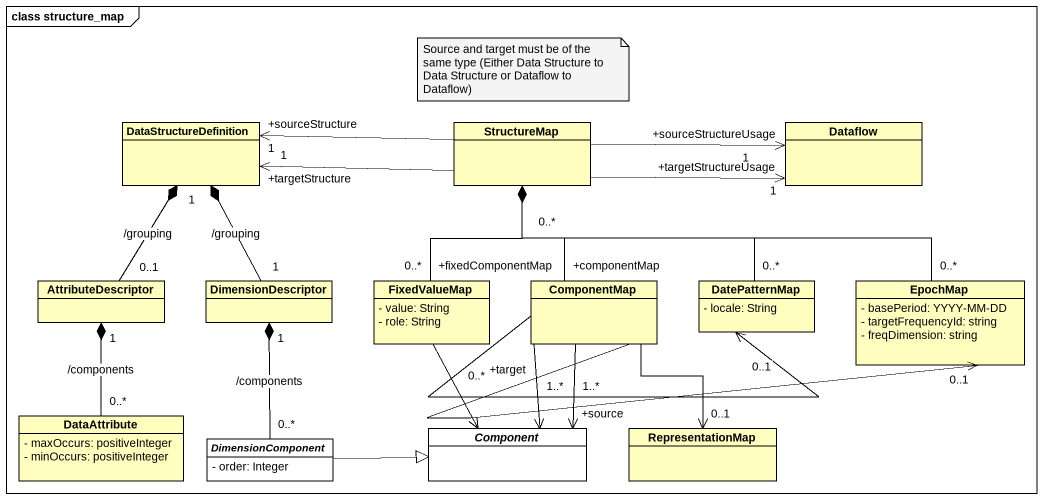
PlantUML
@startuml
mainframe class structure_map
hide circle
hide empty members
skinparam classAttributeIconSize 0
class DataStructureDefinition #FFFEBF
class StructureMap #FFFEBF
class Dataflow #FFFEBF
class AttributeDescriptor #FFFEBF
class DimensionDescriptor #FFFEBF
class FixedValueMap #FFFEBF {
  - value: String
  - role: String
}
class ComponentMap #FFFEBF
class DatePatternMap #FFFEBF {
  - locale: String
}
class EpochMap #FFFEBF {
  - basePeriod: YYYY-MM-DD
  - targetFrequencyId: string
  - freqDimension: string
}
class DataAttribute #FFFEBF {
  - maxOccurs: positiveInteger
  - minOccurs: positiveInteger
}
abstract class DimensionComponent #FFFFFF {
  - order: Integer
}
abstract class "Component" as Component_ #FFFFFF
class RepresentationMap #FFFEBF
StructureMap -left-> "+sourceStructure\n1" DataStructureDefinition
StructureMap -left-> "+targetStructure\n1" DataStructureDefinition
StructureMap -right-> "+targetStructureUsage\n1" Dataflow
StructureMap -right-> "+sourceStructureUsage\n1" Dataflow
AttributeDescriptor "0..1" -up-* "1" DataStructureDefinition : /grouping
DimensionDescriptor "1" -up-* DataStructureDefinition : /grouping
FixedValueMap "+fixedComponentMap\n0..*" -up-* StructureMap
FixedValueMap --> "0..*" Component_
ComponentMap "+componentMap\n0..*" -up-* StructureMap
ComponentMap -right-> "0..1" DatePatternMap
ComponentMap -right-> "0..1" EpochMap
ComponentMap --> "+target\n1..*" Component_
ComponentMap --> "+source\n1..*" Component_
ComponentMap --> "0..1" RepresentationMap
DatePatternMap "0..*" -up-* StructureMap
EpochMap "0..*" -left-* StructureMap
DataAttribute "0..*" -up-* "1" AttributeDescriptor : /components
DimensionComponent "0..*" -up-* "1" DimensionDescriptor : /components
DimensionComponent -right-|> Component_
note as N1
  Source and target must be of the same type (Either Data Structure to Data Structure or Dataflow to Dataflow)
end note
@enduml
